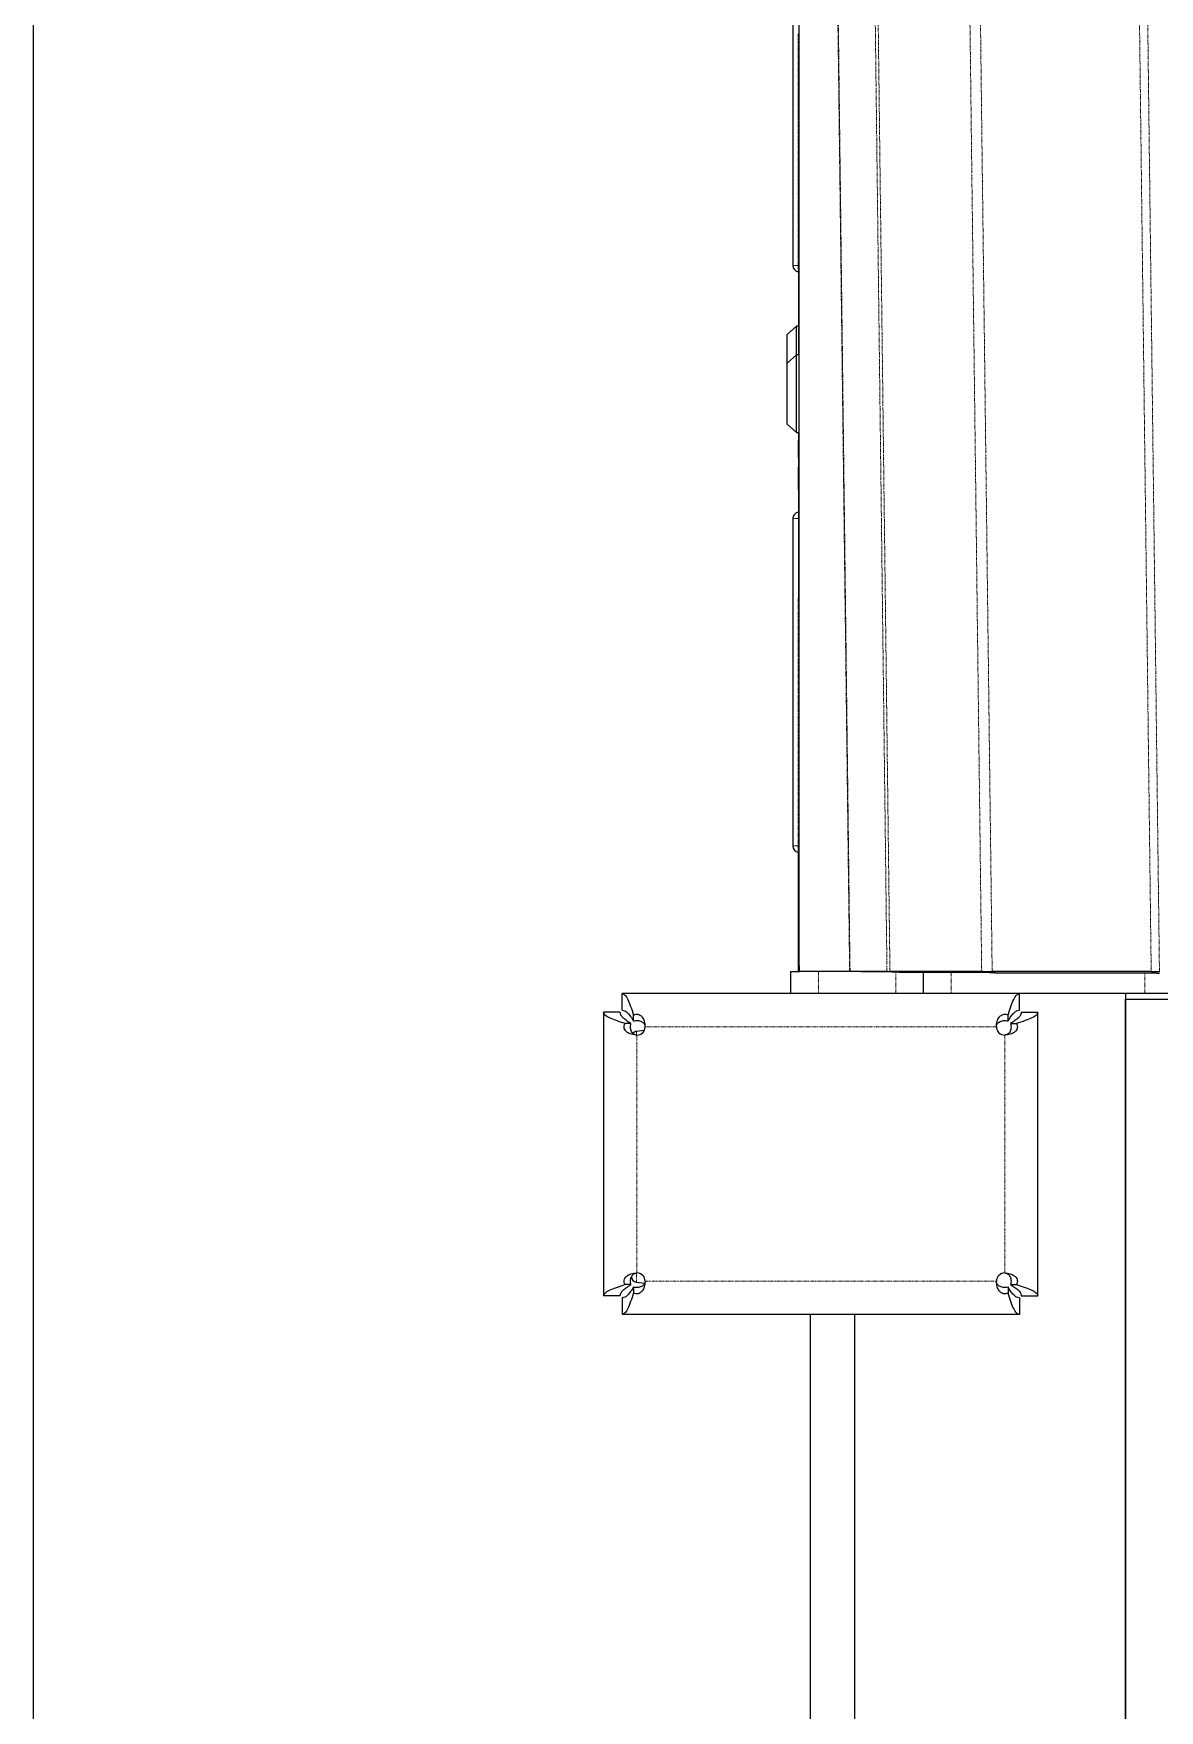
# Model space of a CAD drawing. Header units: millimetres. Extents: x -18594 to 273470, y -238787 to 48452.
# Drawn here: x 134896 to 135303, y -75285 to -74679 of the extents above; entities that cross this region are included whole.
import ezdxf

# ---------------------------------------------------------------- set-up
doc = ezdxf.new("R2010")
doc.units = ezdxf.units.MM
doc.linetypes.add('Xref AGV layout$0$PHANTOM', pattern=[2.5, 1.25, -0.25, 0.25, -0.25, 0.25, -0.25])
doc.layers.add('AM_BOR', color=4, linetype='Continuous', lineweight=25)

# ---------------------------------------------------------------- blocks, each defined once
blk = doc.blocks.new('Xref AGV layout$0$A$C343F789C')
at = {"color": 7, "linetype": 'Continuous', "lineweight": 25}
for p, q in [((3087.46, 2021.58), (2984.88, 2021.58)), ((2984.88, 2015.58), (2984.88, 2021.58)), ((3087.46, 2015.58), (3087.46, 2021.58)), ((2978.17, 1871.29), (2978.17, 2014.88)), ((2984.17, 2014.88), (2978.17, 2014.88)), ((2988.96, 2011.69), (2988.96, 2013.8)), ((3083.38, 2011.69), (3083.38, 2013.8)), ((3088.17, 2014.88), (3094.17, 2014.88)), ((3094.17, 1908.74), (3094.17, 2014.88)), ((2988.06, 2010.79), (2985.95, 2010.79)), ((2989.83, 2009.72), (2989.51, 2006.73)), ((3080.81, 2006.91), (3080.51, 2009.72)), ((3084.28, 2010.79), (3086.38, 2010.79)), ((3094.17, 1953.88), (3102.17, 1953.88)), ((3102.17, 1953.88), (3102.17, 1950.88)), ((3265.97, 1953.18), (3147.57, 1953.18)), ((3300.11, 1955.18), (3297.11, 1951.88)), ((3300.11, 1955.18), (3322.11, 1955.18)), ((3325.11, 1951.88), (3322.11, 1955.18)), ((3322.11, 1955.18), (3332.55, 1955.18)), ((3335.55, 1951.88), (3332.55, 1955.18)), ((3475.85, 1953.18), (3357.45, 1953.18)), ((2978.17, 1946.88), (2689.55, 1946.88)), ((3102.17, 1951.18), (3145.29, 1951.18)), ((3102.17, 1950.88), (3102.17, 1950.74)), ((3104.17, 1950.88), (3102.17, 1950.88)), ((3102.17, 1932.82), (3102.17, 1950.74)), ((3104.17, 1950.88), (3460.53, 1950.88)), ((3237.31, 1950.88), (3237.31, 1951.18)), ((3254.77, 1950.88), (3254.77, 1951.18)), ((3276.29, 1950.88), (3276.29, 1951.18)), ((3276.46, 1951.18), (3284.49, 1951.18)), ((3284.49, 1950.88), (3284.49, 1951.18)), ((3288.08, 1951.18), (3284.49, 1951.18)), ((3288.08, 1951.18), (3294.24, 1951.18)), ((3288.08, 1950.88), (3288.08, 1951.18)), ((3294.24, 1950.88), (3294.24, 1951.18)), ((3297.11, 1951.18), (3294.24, 1951.18)), ((3297.11, 1951.88), (3297.11, 1950.88)), ((3297.11, 1951.88), (3325.11, 1951.88)), ((3325.11, 1950.88), (3325.11, 1951.88)), ((3325.11, 1951.88), (3335.55, 1951.88)), ((3336.29, 1951.18), (3325.11, 1951.18)), ((3335.55, 1951.18), (3335.55, 1951.88)), ((3336.29, 1950.88), (3336.29, 1951.18)), ((3336.8, 1951.18), (3336.29, 1951.18)), ((3336.8, 1950.88), (3336.8, 1951.18)), ((3355.78, 1951.18), (3336.8, 1951.18)), ((3355.18, 1951.23), (3355.17, 1951.18)), ((3355.78, 1950.88), (3355.78, 1951.18)), ((3360.9, 1950.88), (3360.9, 1951.18)), ((3366.22, 1951.18), (3360.9, 1951.18)), ((3366.22, 1950.88), (3366.22, 1951.18)), ((3366.74, 1951.18), (3366.22, 1951.18)), ((3366.74, 1950.88), (3366.74, 1951.18)), ((3383.21, 1951.18), (3366.74, 1951.18)), ((3383.21, 1950.88), (3383.21, 1951.18)), ((3399.73, 1951.18), (3383.21, 1951.18)), ((3399.73, 1950.88), (3399.73, 1951.18)), ((3400.24, 1951.18), (3399.73, 1951.18)), ((3400.24, 1950.88), (3400.24, 1951.18)), ((3405.52, 1951.18), (3400.24, 1951.18)), ((3405.52, 1950.88), (3405.52, 1951.18)), ((3410.65, 1950.88), (3410.65, 1951.18)), ((3433.21, 1951.18), (3410.65, 1951.18)), ((3433.21, 1950.88), (3433.21, 1951.18)), ((2978.17, 1930.88), (2689.55, 1930.88)), ((3102.07, 1928.57), (3102.17, 1932.49)), ((3102.07, 1917.24), (3102.07, 1928.57)), ((3102.17, 1919.14), (3102.17, 1932.49)), ((3101.84, 1914.69), (3102.17, 1918.07)), ((3102.16, 1918.9), (3102.17, 1919.14)), ((3102.17, 1884.9), (3102.17, 1918.07)), ((3101.84, 1881.81), (3101.84, 1914.69)), ((3094.17, 1905.88), (3094.17, 1908.74)), ((3094.17, 1905.88), (3101.84, 1905.88)), ((3094.17, 1895.88), (3094.17, 1905.88)), ((3094.17, 1825.88), (3094.17, 1895.88)), ((3101.54, 1879.62), (3102.17, 1881.11)), ((3102, 1883.15), (3102.17, 1884.9)), ((3102.17, 1823.62), (3102.17, 1881.11)), ((2988.06, 1875.37), (2985.95, 1875.37)), ((2988.96, 1874.48), (2988.96, 1872.37)), ((3083.38, 1874.48), (3083.38, 1872.37)), ((3084.28, 1875.37), (3086.38, 1875.37)), ((3101.54, 1822.13), (3101.54, 1879.62)), ((2984.17, 1871.29), (2978.17, 1871.29)), ((2984.88, 1870.58), (2984.88, 1864.58)), ((3087.46, 1870.58), (3087.46, 1864.58)), ((3088.17, 1871.29), (3094.17, 1871.29)), ((2984.88, 1864.58), (3087.46, 1864.58)), ((2689.55, 1832.88), (3092.17, 1832.88)), ((3094.17, 1832.88), (2689.55, 1832.88)), ((3092.17, 1832.88), (3092.17, 1816.88)), ((3094.17, 1816.88), (3094.17, 1825.88)), ((3101.54, 1822.13), (3102.17, 1823.62))]:
    blk.add_line(p, q, dxfattribs=at)
at = {"color": 8, "linetype": 'Xref AGV layout$0$PHANTOM', "lineweight": 18}
for p, q in [((2993.03, 2009.72), (2989.83, 2009.72)), ((3079.17, 2009.58), (2993.17, 2009.58)), ((3080.51, 2009.72), (3079.33, 2009.72)), ((2990.17, 2006.58), (2990.17, 1879.58)), ((3082.17, 1879.58), (3082.17, 2006.58)), ((3147.57, 1951.23), (3147.57, 1953.18)), ((3265.97, 1951.23), (3265.97, 1953.18)), ((3357.45, 1951.23), (3357.45, 1953.18)), ((3147.57, 1950.88), (3147.57, 1951.23)), ((3237.14, 1951.23), (3147.57, 1951.23)), ((3357.45, 1950.88), (3357.45, 1951.23)), ((3441.25, 1951.23), (3357.45, 1951.23)), ((3102.17, 1943.88), (3094.17, 1943.88)), ((3455.33, 1937), (3102.17, 1932.64)), ((3102.17, 1932.49), (3455.3, 1936.84)), ((3453.63, 1923.47), (3102.17, 1919.14)), ((3102.17, 1918.07), (3453.56, 1922.41)), ((3094.17, 1915.88), (3101.95, 1915.88)), ((3101.84, 1895.88), (3094.17, 1895.88)), ((3452.15, 1889.22), (3102.17, 1884.9)), ((3102.17, 1881.11), (3452.07, 1885.42)), ((2993.17, 1876.58), (3079.17, 1876.58)), ((3094.17, 1825.88), (3101.54, 1825.88)), ((3451.46, 1827.92), (3102.17, 1823.62)), ((3102.17, 1820.64), (3451.44, 1824.95))]:
    blk.add_line(p, q, dxfattribs=at)
at = {"color": 7, "linetype": 'Continuous', "lineweight": 25}
for centre, radius, start, end in [((2991.82, 2009.51), 2, 90.40299, 173.99679), ((2990.17, 2009.58), 3, 270, 0), ((3082.17, 2009.58), 3, 180, 270), ((3078.52, 2009.51), 2, 6.00666, 49.2012), ((3147.57, 1950.88), 2.3, 90, 171.37307), ((3265.97, 1950.88), 2.3, 8.62693, 90), ((3357.45, 1950.88), 2.3, 90, 171.37307), ((3103.67, 1943.61), 7.29, 86.08501, 101.89679), ((3145.59, 1951.18), 0.3, 171.37307, 270), ((2990.17, 1876.58), 3, 0, 90), ((3082.17, 1876.58), 3, 90, 180)]:
    blk.add_arc(centre, radius, start, end, dxfattribs=at)
for points, knots in [([(2984.88, 2021.58), (2985.22, 2021.48), (2985.9, 2021.26), (2986.92, 2019.58), (2987.94, 2017.09), (2988.62, 2014.9), (2988.96, 2013.8)], [0, 0, 0, 0, 0.249998, 0.500002, 0.750002, 1, 1, 1, 1]), ([(3083.38, 2013.8), (3083.72, 2014.9), (3084.4, 2017.09), (3085.42, 2019.58), (3086.44, 2021.26), (3087.12, 2021.48), (3087.46, 2021.58)], [0, 0, 0, 0, 0.249998, 0.499998, 0.750002, 1, 1, 1, 1]), ([(2985.95, 2010.79), (2984.86, 2011.13), (2982.66, 2011.81), (2980.17, 2012.83), (2978.49, 2013.85), (2978.27, 2014.54), (2978.17, 2014.88)], [0, 0, 0, 0, 0.2500005, 0.4999977, 0.7500029, 1, 1, 1, 1]), ([(2988.06, 2010.79), (2987.51, 2011.13), (2986.41, 2011.81), (2985.17, 2012.83), (2984.33, 2013.85), (2984.22, 2014.54), (2984.17, 2014.88)], [0, 0, 0, 0, 0.2500016, 0.5000048, 0.7500041, 1, 1, 1, 1]), ([(2984.88, 2015.58), (2985.22, 2015.53), (2985.9, 2015.42), (2986.92, 2014.58), (2987.94, 2013.34), (2988.62, 2012.24), (2988.96, 2011.69)], [0, 0, 0, 0, 0.249999, 0.500001, 0.750001, 1, 1, 1, 1]), ([(2988.96, 2013.8), (2989.23, 2013.94), (2989.64, 2014.15), (2990.27, 2014.18), (2990.87, 2014.09), (2991.56, 2013.73), (2992.35, 2012.91), (2992.97, 2011.49), (2993.1, 2010.27), (2993.17, 2009.58)], [0, 0, 0, 0, 0.124648, 0.188022, 0.251087, 0.369369, 0.501888, 0.721587, 1, 1, 1, 1]), ([(3079.17, 2009.58), (3079.22, 2010.25), (3079.32, 2011.48), (3079.98, 2012.89), (3080.77, 2013.73), (3081.47, 2014.08), (3082.07, 2014.19), (3082.69, 2014.13), (3083.1, 2013.93), (3083.38, 2013.8)], [0, 0, 0, 0, 0.269616, 0.498186, 0.631106, 0.749464, 0.813632, 0.874158, 1, 1, 1, 1]), ([(3083.38, 2011.69), (3083.72, 2012.24), (3084.4, 2013.34), (3085.42, 2014.58), (3086.44, 2015.42), (3087.12, 2015.53), (3087.46, 2015.58)], [0, 0, 0, 0, 0.249999, 0.5, 0.750001, 1, 1, 1, 1]), ([(3088.17, 2014.88), (3088.11, 2014.54), (3088.01, 2013.85), (3087.17, 2012.83), (3085.92, 2011.81), (3084.82, 2011.13), (3084.28, 2010.79)], [0, 0, 0, 0, 0.249996, 0.499995, 0.749999, 1, 1, 1, 1]), ([(3094.17, 2014.88), (3094.06, 2014.54), (3093.85, 2013.85), (3092.17, 2012.83), (3089.68, 2011.81), (3087.48, 2011.13), (3086.38, 2010.79)], [0, 0, 0, 0, 0.249997, 0.500002, 0.749999, 1, 1, 1, 1]), ([(2990.17, 2006.58), (2989.5, 2006.64), (2988.27, 2006.73), (2986.86, 2007.39), (2986.02, 2008.19), (2985.67, 2008.89), (2985.56, 2009.48), (2985.62, 2010.1), (2985.82, 2010.51), (2985.95, 2010.79)], [0, 0, 0, 0, 0.2696138, 0.4981838, 0.6311008, 0.7494622, 0.8136291, 0.8741532, 1, 1, 1, 1]), ([(2990.17, 2006.58), (2989.99, 2006.6), (2989.65, 2006.64), (2989.17, 2006.85), (2988.76, 2007.16), (2988.38, 2007.63), (2988.07, 2008.25), (2987.88, 2009.06), (2987.85, 2009.93), (2987.99, 2010.51), (2988.06, 2010.79)], [0, 0, 0, 0, 0.097162, 0.19004, 0.283889, 0.383793, 0.523745, 0.671036, 0.838831, 1, 1, 1, 1]), ([(2988.96, 2011.69), (2989.24, 2011.76), (2989.82, 2011.9), (2990.69, 2011.87), (2991.5, 2011.68), (2992.11, 2011.38), (2992.56, 2011), (2992.86, 2010.6), (2993.07, 2010.12), (2993.14, 2009.77), (2993.17, 2009.58)], [0, 0, 0, 0, 0.15929, 0.329907, 0.477381, 0.617118, 0.710519, 0.802509, 0.897632, 1, 1, 1, 1]), ([(3079.17, 2009.58), (3079.19, 2009.76), (3079.23, 2010.1), (3079.43, 2010.58), (3079.75, 2010.99), (3080.21, 2011.37), (3080.84, 2011.68), (3081.64, 2011.87), (3082.51, 2011.9), (3083.09, 2011.76), (3083.38, 2011.69)], [0, 0, 0, 0, 0.0971723, 0.1900413, 0.2838879, 0.3837966, 0.5237539, 0.6710377, 0.8388368, 1, 1, 1, 1]), ([(3086.38, 2010.79), (3086.52, 2010.52), (3086.74, 2010.11), (3086.77, 2009.48), (3086.67, 2008.88), (3086.32, 2008.19), (3085.5, 2007.4), (3084.08, 2006.78), (3082.85, 2006.65), (3082.17, 2006.58)], [0, 0, 0, 0, 0.124649, 0.188024, 0.251087, 0.36937, 0.501889, 0.721594, 1, 1, 1, 1]), ([(3084.28, 2010.79), (3084.35, 2010.51), (3084.49, 2009.93), (3084.46, 2009.06), (3084.27, 2008.25), (3083.96, 2007.64), (3083.59, 2007.19), (3083.18, 2006.89), (3082.7, 2006.68), (3082.35, 2006.61), (3082.17, 2006.58)], [0, 0, 0, 0, 0.1592893, 0.3299065, 0.477382, 0.6171183, 0.7105222, 0.8025129, 0.8976316, 1, 1, 1, 1]), ([(3254.77, 1951.18), (3254.31, 1951.18), (3253.4, 1951.18), (3252.05, 1951.18), (3250.74, 1951.18), (3249.47, 1951.18), (3248.22, 1951.18), (3247.01, 1951.18), (3245.83, 1951.18), (3244.69, 1951.18), (3243.59, 1951.18), (3242.54, 1951.18), (3241.54, 1951.18), (3240.59, 1951.18), (3239.7, 1951.18), (3238.84, 1951.18), (3238.05, 1951.18), (3237.56, 1951.18), (3237.31, 1951.18)], [0, 0, 0, 0, 0.068548, 0.135683, 0.201215, 0.265682, 0.329267, 0.392395, 0.45507, 0.517127, 0.57879, 0.63974, 0.700192, 0.759806, 0.819628, 0.879355, 0.939512, 1, 1, 1, 1]), ([(3276.29, 1951.18), (3276.27, 1951.18), (3276.24, 1951.18), (3275.94, 1951.18), (3275.46, 1951.18), (3274.78, 1951.18), (3273.92, 1951.18), (3272.86, 1951.18), (3271.6, 1951.18), (3270.17, 1951.18), (3268.6, 1951.18), (3266.92, 1951.18), (3265.12, 1951.18), (3263.24, 1951.18), (3261.26, 1951.18), (3259.18, 1951.18), (3257, 1951.18), (3255.52, 1951.18), (3254.77, 1951.18)], [0.0000004, 0.0000004, 0.0000004, 0.0000004, 0.0645578, 0.1270135, 0.1879548, 0.2480139, 0.3077477, 0.3682345, 0.4294698, 0.4927434, 0.5562578, 0.6182168, 0.6796555, 0.7412455, 0.8034153, 0.8668155, 0.9323283, 1, 1, 1, 1]), ([(3102.16, 1918.9), (3102.16, 1918.73), (3102.15, 1918.39), (3102.11, 1917.57), (3102.04, 1916.85), (3102, 1916.39)], [0, 0, 0, 0, 0.278933, 0.536515, 1, 1, 1, 1]), ([(3101.54, 1879.62), (3101.58, 1880.02), (3101.62, 1880.47), (3101.68, 1880.77), (3101.69, 1880.8)], [0, 0, 0, 0, 0.887585, 1, 1, 1, 1]), ([(3102, 1883.15), (3101.95, 1882.74), (3101.87, 1881.96), (3101.75, 1881.2), (3101.69, 1880.84)], [0, 0, 0, 0, 0.522743, 1, 1, 1, 1]), ([(3102.17, 1884.9), (3102.17, 1884.41), (3102.17, 1883.83), (3102.17, 1883.25), (3102.17, 1883.22), (3102.17, 1883.18), (3102.17, 1883.16), (3102.17, 1883.1), (3102.17, 1883.06), (3102.17, 1882.94), (3102.17, 1882.85), (3102.17, 1882.59), (3102.17, 1882.42), (3102.17, 1882.22), (3102.17, 1882.2), (3102.17, 1882.16), (3102.17, 1882.14), (3102.17, 1882.08), (3102.17, 1882.04), (3102.17, 1881.91), (3102.17, 1881.82), (3102.17, 1881.53), (3102.17, 1881.33), (3102.17, 1881.11)], [0, 0, 0, 0, 0.5, 0.5, 0.515625, 0.515625, 0.53125, 0.53125, 0.5625, 0.5625, 0.625, 0.625, 0.75, 0.75, 0.765625, 0.765625, 0.78125, 0.78125, 0.8125, 0.8125, 0.875, 0.875, 1, 1, 1, 1]), ([(2978.17, 1871.29), (2978.27, 1871.63), (2978.49, 1872.31), (2980.17, 1873.33), (2982.66, 1874.35), (2984.86, 1875.03), (2985.95, 1875.37)], [0, 0, 0, 0, 0.249998, 0.500002, 0.75, 1, 1, 1, 1]), ([(2984.17, 1871.29), (2984.22, 1871.63), (2984.33, 1872.31), (2985.17, 1873.33), (2986.41, 1874.35), (2987.51, 1875.03), (2988.06, 1875.37)], [0, 0, 0, 0, 0.249999, 0.499995, 0.749998, 1, 1, 1, 1]), ([(2988.96, 1874.48), (2988.62, 1873.93), (2987.94, 1872.83), (2986.92, 1871.58), (2985.9, 1870.74), (2985.22, 1870.64), (2984.88, 1870.58)], [0, 0, 0, 0, 0.250003, 0.500002, 0.750002, 1, 1, 1, 1]), ([(2985.95, 1875.37), (2985.81, 1875.65), (2985.6, 1876.06), (2985.57, 1876.69), (2985.66, 1877.28), (2986.02, 1877.98), (2986.84, 1878.76), (2988.26, 1879.39), (2989.48, 1879.51), (2990.17, 1879.58)], [0, 0, 0, 0, 0.1246485, 0.188024, 0.2510864, 0.3693763, 0.5018896, 0.721595, 1, 1, 1, 1]), ([(2988.06, 1875.37), (2987.99, 1875.65), (2987.85, 1876.23), (2987.88, 1877.11), (2988.07, 1877.91), (2988.37, 1878.53), (2988.75, 1878.98), (2989.15, 1879.28), (2989.63, 1879.49), (2989.99, 1879.55), (2990.17, 1879.58)], [0, 0, 0, 0, 0.159289, 0.329906, 0.477392, 0.617118, 0.710521, 0.802512, 0.897635, 1, 1, 1, 1]), ([(2993.17, 1876.58), (2993.11, 1875.92), (2993.02, 1874.69), (2992.36, 1873.28), (2991.56, 1872.43), (2990.86, 1872.08), (2990.27, 1871.98), (2989.65, 1872.03), (2989.24, 1872.23), (2988.96, 1872.37)], [0, 0, 0, 0, 0.269615, 0.498185, 0.631104, 0.749463, 0.813631, 0.874155, 1, 1, 1, 1]), ([(2993.17, 1876.58), (2993.15, 1876.41), (2993.11, 1876.06), (2992.9, 1875.59), (2992.59, 1875.18), (2992.13, 1874.8), (2991.5, 1874.48), (2990.7, 1874.29), (2989.82, 1874.27), (2989.24, 1874.41), (2988.96, 1874.48)], [0, 0, 0, 0, 0.0971614, 0.1900403, 0.2838866, 0.3837954, 0.5237525, 0.6710368, 0.8388349, 1, 1, 1, 1]), ([(3083.38, 1872.37), (3083.1, 1872.23), (3082.69, 1872.01), (3082.07, 1871.98), (3081.47, 1872.08), (3080.77, 1872.43), (3079.99, 1873.25), (3079.36, 1874.67), (3079.24, 1875.9), (3079.17, 1876.58)], [0, 0, 0, 0, 0.1246514, 0.1880242, 0.251089, 0.3693716, 0.5018899, 0.7215959, 1, 1, 1, 1]), ([(3083.38, 1874.48), (3083.1, 1874.41), (3082.52, 1874.26), (3081.64, 1874.3), (3080.84, 1874.48), (3080.22, 1874.79), (3079.77, 1875.16), (3079.47, 1875.57), (3079.26, 1876.05), (3079.2, 1876.4), (3079.17, 1876.58)], [0, 0, 0, 0, 0.1592922, 0.3299076, 0.4773824, 0.6171187, 0.7105192, 0.8025093, 0.8976322, 1, 1, 1, 1]), ([(3082.17, 1879.58), (3082.83, 1879.53), (3084.06, 1879.43), (3085.48, 1878.78), (3086.32, 1877.98), (3086.67, 1877.28), (3086.77, 1876.69), (3086.72, 1876.06), (3086.52, 1875.65), (3086.38, 1875.37)], [0, 0, 0, 0, 0.269613, 0.498179, 0.631102, 0.749463, 0.813629, 0.874153, 1, 1, 1, 1]), ([(3082.17, 1879.58), (3082.34, 1879.56), (3082.69, 1879.52), (3083.16, 1879.32), (3083.57, 1879), (3083.95, 1878.54), (3084.27, 1877.91), (3084.46, 1877.11), (3084.48, 1876.24), (3084.34, 1875.66), (3084.28, 1875.37)], [0, 0, 0, 0, 0.09716, 0.190041, 0.283884, 0.383787, 0.523747, 0.671038, 0.838832, 1, 1, 1, 1]), ([(3087.46, 1870.58), (3087.12, 1870.64), (3086.44, 1870.74), (3085.42, 1871.58), (3084.4, 1872.83), (3083.72, 1873.93), (3083.38, 1874.48)], [0, 0, 0, 0, 0.249998, 0.499998, 0.749996, 1, 1, 1, 1]), ([(3084.28, 1875.37), (3084.82, 1875.03), (3085.92, 1874.35), (3087.17, 1873.33), (3088.01, 1872.31), (3088.11, 1871.63), (3088.17, 1871.29)], [0, 0, 0, 0, 0.250001, 0.500005, 0.750001, 1, 1, 1, 1]), ([(3086.38, 1875.37), (3087.48, 1875.03), (3089.68, 1874.35), (3092.17, 1873.33), (3093.85, 1872.31), (3094.06, 1871.63), (3094.17, 1871.29)], [0, 0, 0, 0, 0.250001, 0.499998, 0.750002, 1, 1, 1, 1]), ([(2988.96, 1872.37), (2988.62, 1871.27), (2987.94, 1869.07), (2986.92, 1866.58), (2985.9, 1864.9), (2985.22, 1864.69), (2984.88, 1864.58)], [0, 0, 0, 0, 0.250001, 0.499997, 0.750002, 1, 1, 1, 1]), ([(3087.46, 1864.58), (3087.12, 1864.69), (3086.44, 1864.9), (3085.42, 1866.58), (3084.4, 1869.07), (3083.72, 1871.27), (3083.38, 1872.37)], [0, 0, 0, 0, 0.249998, 0.500003, 0.749999, 1, 1, 1, 1]), ([(3101.47, 1820.64), (3101.47, 1820.71), (3101.48, 1820.84), (3101.48, 1821.03), (3101.49, 1821.21), (3101.5, 1821.46), (3101.51, 1821.77), (3101.53, 1822), (3101.54, 1822.13)], [0, 0, 0, 0, 0.142739, 0.249659, 0.372806, 0.499556, 0.736552, 1, 1, 1, 1]), ([(3102.17, 1823.62), (3102.17, 1823.1), (3102.17, 1822.61), (3102.17, 1822.13), (3102.17, 1822.09), (3102.17, 1822.03), (3102.17, 1822), (3102.17, 1821.9), (3102.17, 1821.84), (3102.17, 1821.65), (3102.17, 1821.53), (3102.17, 1821.39), (3102.17, 1821.38), (3102.17, 1821.36), (3102.17, 1821.34), (3102.17, 1821.31), (3102.17, 1821.28), (3102.17, 1821.2), (3102.17, 1821.14), (3102.17, 1820.95), (3102.17, 1820.8), (3102.17, 1820.64)], [0, 0, 0, 0, 0.5, 0.5, 0.53125, 0.53125, 0.5625, 0.5625, 0.625, 0.625, 0.75, 0.75, 0.765625, 0.765625, 0.78125, 0.78125, 0.8125, 0.8125, 0.875, 0.875, 1, 1, 1, 1])]:
    blk.add_open_spline(points, degree=3, knots=knots, dxfattribs=at)
at = {"color": 8, "linetype": 'Xref AGV layout$0$PHANTOM', "lineweight": 18}
for points, knots in [([(3147.57, 1951.23), (3147.27, 1951.23), (3146.67, 1951.23), (3145.92, 1951.23), (3145.4, 1951.23), (3145.33, 1951.23), (3145.29, 1951.23)], [0, 0, 0, 0, 0.249999, 0.499998, 0.749996, 1, 1, 1, 1]), ([(3357.45, 1951.23), (3357.15, 1951.23), (3356.56, 1951.23), (3355.8, 1951.23), (3355.28, 1951.23), (3355.21, 1951.23), (3355.18, 1951.23)], [0, 0, 0, 0, 0.249995, 0.499999, 0.749997, 1, 1, 1, 1])]:
    blk.add_open_spline(points, degree=3, knots=knots, dxfattribs=at)
at = {"color": 7, "linetype": 'Continuous', "lineweight": 25}
blk.add_open_spline([(3102.17, 1919.14), (3102.17, 1918.91), (3102.17, 1918.5), (3102.17, 1918.07)], degree=3, dxfattribs=at)
blk = doc.blocks.new('Xref AGV layout$0$Double AGV')
blk.add_lwpolyline([(31012.9, -233311.98), (37805.7, -233311.98), (37805.7, -235469.58), (31012.9, -235469.58)], close=True)
at = {"rotation": 180}
blk.add_blockref('Xref AGV layout$0$A$C343F789C', (37738.25, -233241.91), dxfattribs=at)
blk = doc.blocks.new('Xref AGV layout')
at = {"rotation": 270}
blk.add_blockref('Xref AGV layout$0$Double AGV', (370365.78, -40382.1), dxfattribs=at)

msp = doc.modelspace()

# ---------------------------------------------------------------- block references
at = {"layer": 'AM_BOR'}
msp.add_blockref('Xref AGV layout', (0, 0), dxfattribs=at)

doc.saveas('drawing.dxf')
